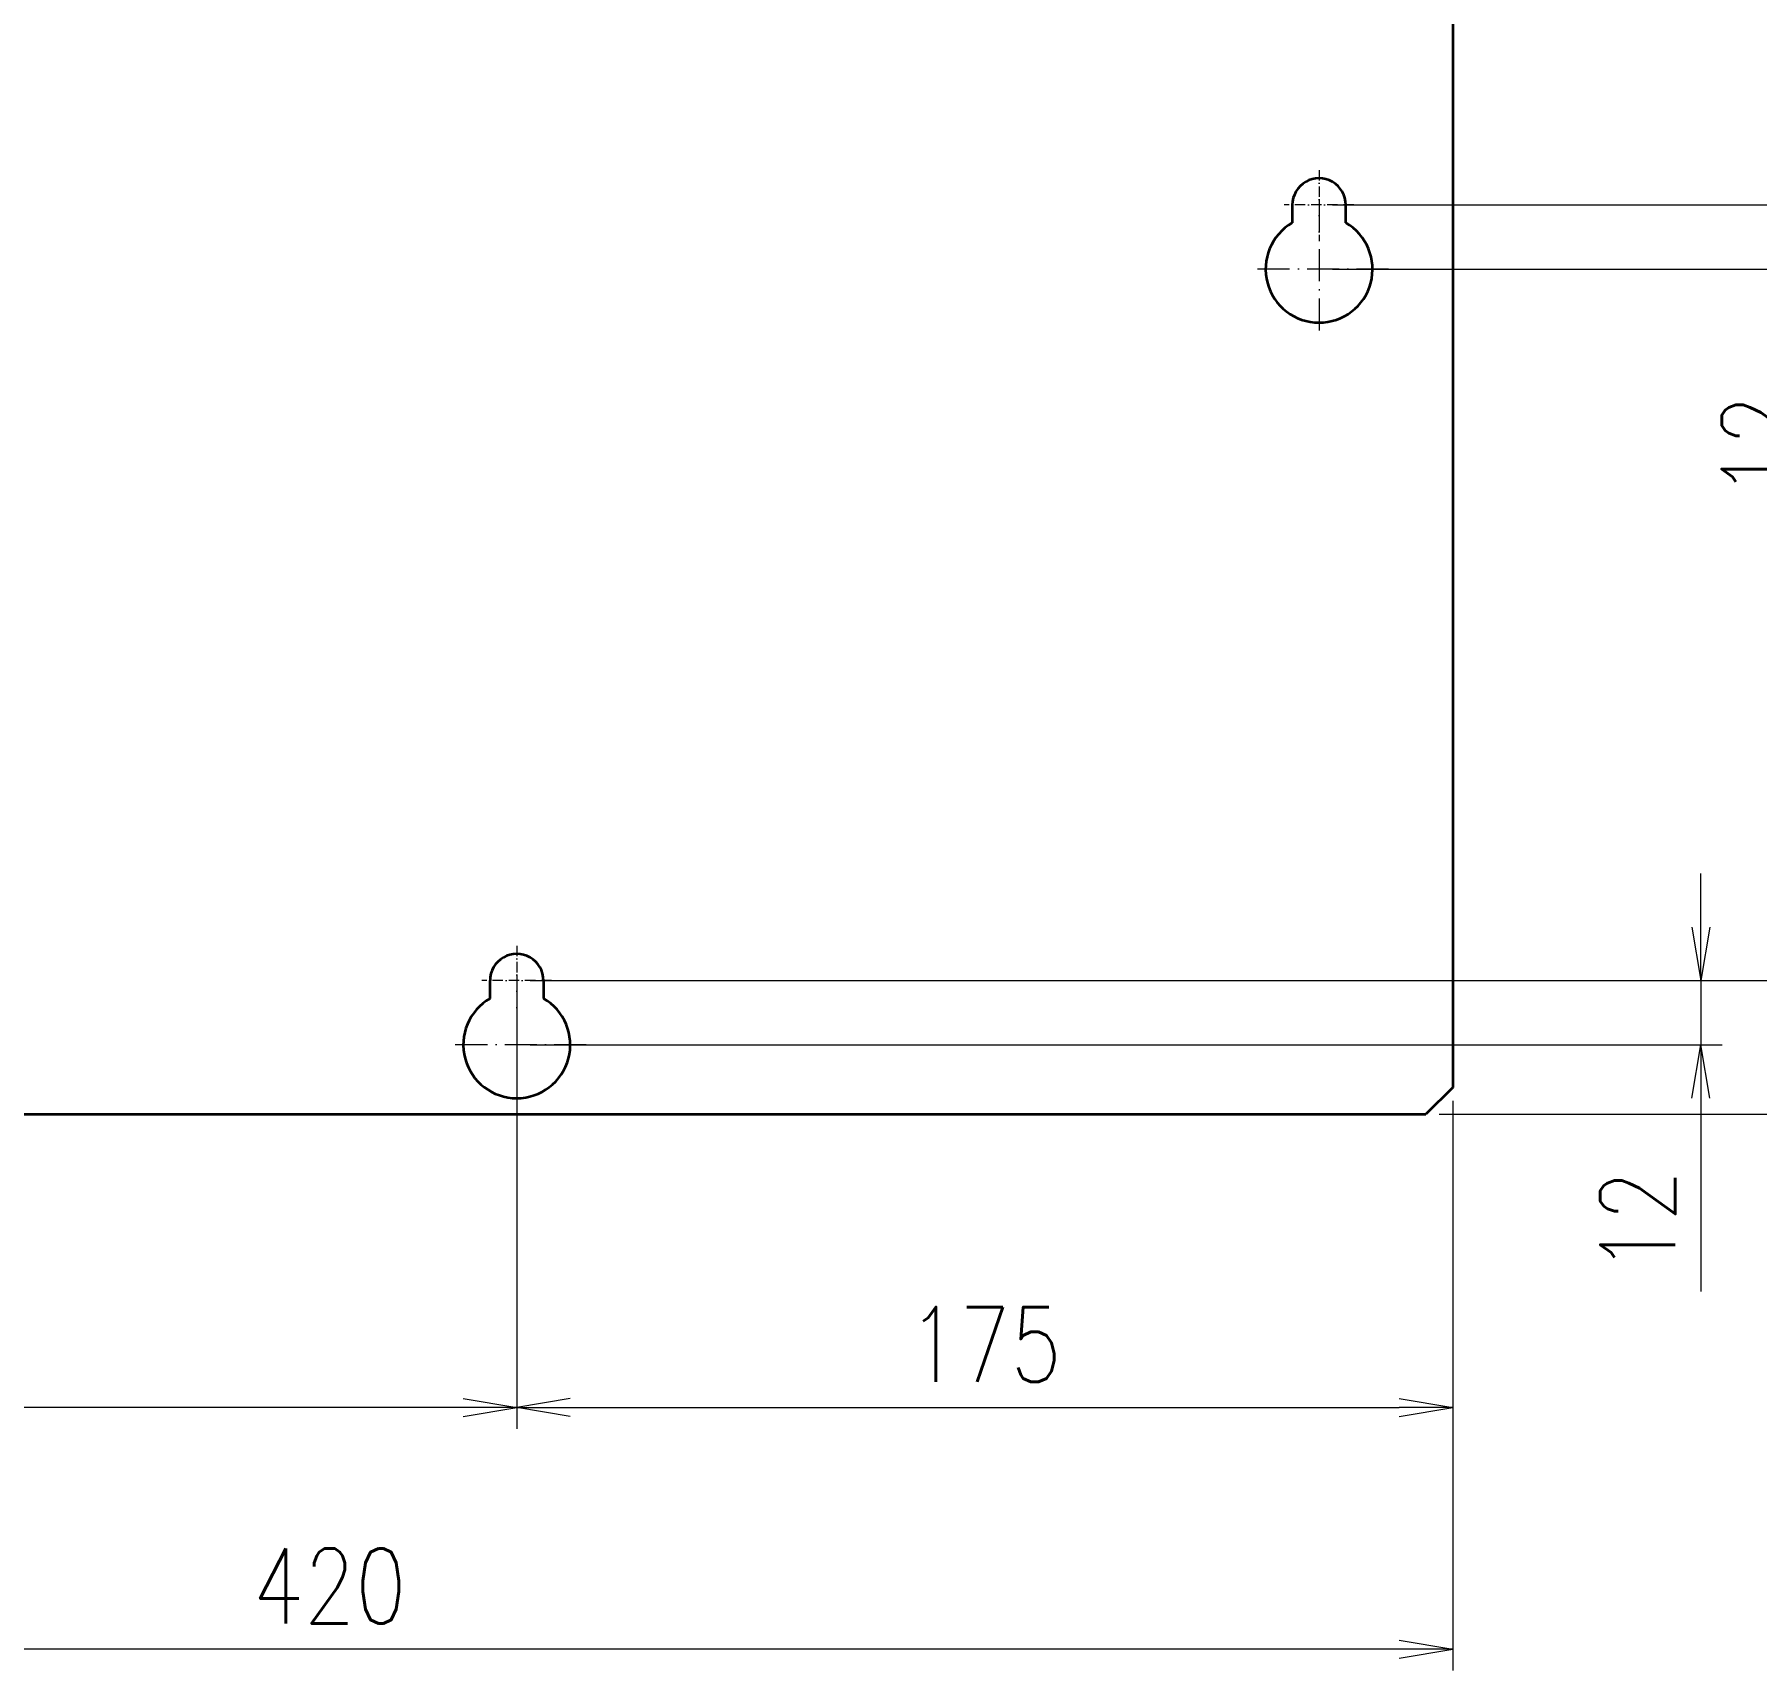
# Model space of a CAD drawing. Header units: millimetres. Extents: x 1333 to 190452, y -42879 to -5704.
# Drawn here: x 182079.7 to 182401.7, y -17471.5 to -17165.7 of the extents above; entities that cross this region are included whole.
import ezdxf

# ---------------------------------------------------------------- set-up
doc = ezdxf.new("R2010")
doc.units = ezdxf.units.MM
doc.header["$LTSCALE"] = 0.5
doc.linetypes.add('AM_ISO08W050x2', pattern=[9, 6, -0.75, 1.5, -0.75])
doc.linetypes.add('DASHDOT', pattern=[18.5, 12, -3, 0.5, -3])
doc.layers.add('中心线', color=2, linetype='AM_ISO08W050x2', lineweight=18)
doc.layers.add('标注线', color=3, linetype='Continuous', lineweight=18)
doc.styles.add('DIM', font='romans.shx', dxfattribs={"width": 0.8, "bigfont": 'bigfont.shx'})
doc.dimstyles.new('DEH 1-4', dxfattribs={"dimscale": 4, "dimtxt": 3.5, "dimasz": 2.5, "dimexe": 1, "dimexo": 0.625, "dimgap": 1.2, "dimtad": 1, "dimdsep": 46, "dimtxsty": 'DIM', "dimblk": 'OPEN', "dimcen": 0, "dimclrd": 8, "dimclre": 8, "dimclrt": 2, "dimazin": 2, "dimtfac": 0.5, "dimtmove": 0, "dimatfit": 3, "dimldrblk": 'OPEN', "dimfxl": 0, "dimtolj": 2, "dimlwd": 18, "dimlwe": 18, "dimarcsym": 0})

# ---------------------------------------------------------------- blocks, each defined once
blk = doc.blocks.new('_Open')
at = {"color": 0, "linetype": 'ByBlock', "lineweight": -2}
for p, q in [((-1, 0.167), (0, 0)), ((-1, -0.167), (0, 0)), ((0, 0), (-1, 0))]:
    blk.add_line(p, q, dxfattribs=at)
blk = doc.blocks.new('*D177')
at = {"layer": 'Defpoints', "color": 0, "transparency": 16777216}
for p in [(182339.86, -16847.53), (182526.41, -16847.53), (182339.86, -17367.53)]:
    blk.add_point(p, dxfattribs=at)
at = {"layer": '标注线', "color": 8, "lineweight": 18, "transparency": 16777216}
for p, q in [((182342.36, -16847.53), (182530.41, -16847.53)), ((182526.41, -17357.53), (182526.41, -16857.53)), ((182342.36, -17367.53), (182530.41, -17367.53))]:
    blk.add_line(p, q, dxfattribs=at)
at = {"layer": '标注线', "color": 8, "lineweight": 18, "transparency": 16777216, "xscale": 10, "yscale": 10, "zscale": 10}
for p, rotation in [((182526.41, -16847.53), 90), ((182526.41, -17367.53), 270)]:
    blk.add_blockref('_Open', p, dxfattribs=dict(at, rotation=rotation))
at = {"layer": '标注线', "color": 2, "transparency": 16777216, "insert": (182514.61, -17107.53), "char_height": 14, "attachment_point": 5, "rotation": 90, "style": 'DIM'}
blk.add_mtext('\\A2;520', dxfattribs=at)
blk = doc.blocks.new('*D196')
at = {"layer": 'Defpoints', "color": 0, "transparency": 16777216}
for p in [(182344.86, -17362.53), (181924.86, -17367.53), (181924.86, -17467.53)]:
    blk.add_point(p, dxfattribs=at)
at = {"layer": '标注线', "color": 8, "lineweight": 18, "transparency": 16777216}
for p, q in [((182344.86, -17365.03), (182344.86, -17471.53)), ((181924.86, -17370.03), (181924.86, -17471.53)), ((182334.86, -17467.53), (181934.86, -17467.53))]:
    blk.add_line(p, q, dxfattribs=at)
at = {"layer": '标注线', "color": 8, "lineweight": 18, "transparency": 16777216, "xscale": 10, "yscale": 10, "zscale": 10, "rotation": 180}
blk.add_blockref('_Open', (181924.86, -17467.53), dxfattribs=at)
at = {"layer": '标注线', "color": 8, "lineweight": 18, "transparency": 16777216, "xscale": 10, "yscale": 10, "zscale": 10}
blk.add_blockref('_Open', (182344.86, -17467.53), dxfattribs=at)
at = {"layer": '标注线', "color": 2, "transparency": 16777216, "insert": (182134.86, -17455.73), "char_height": 14, "attachment_point": 5, "style": 'DIM'}
blk.add_mtext('\\A2;420', dxfattribs=at)
blk = doc.blocks.new('*D202')
at = {"layer": 'Defpoints', "color": 0, "transparency": 16777216}
for p in [(182319.87, -16897.53), (182319.87, -17197.53), (182461.02, -17197.53)]:
    blk.add_point(p, dxfattribs=at)
at = {"layer": '标注线', "color": 8, "lineweight": 18, "transparency": 16777216}
for p, q in [((182322.37, -16897.53), (182465.02, -16897.53)), ((182461.02, -16907.53), (182461.02, -17187.53)), ((182322.37, -17197.53), (182465.02, -17197.53))]:
    blk.add_line(p, q, dxfattribs=at)
at = {"layer": '标注线', "color": 8, "lineweight": 18, "transparency": 16777216, "xscale": 10, "yscale": 10, "zscale": 10}
for p, rotation in [((182461.02, -16897.53), 90), ((182461.02, -17197.53), 270)]:
    blk.add_blockref('_Open', p, dxfattribs=dict(at, rotation=rotation))
at = {"layer": '标注线', "color": 2, "transparency": 16777216, "insert": (182449.22, -17047.53), "char_height": 14, "attachment_point": 5, "rotation": 90, "style": 'DIM'}
blk.add_mtext('\\A2;300', dxfattribs=at)
blk = doc.blocks.new('*D203')
at = {"layer": 'Defpoints', "color": 0, "transparency": 16777216}
for p in [(182319.87, -17197.53), (182169.86, -17342.53), (182461.02, -17342.53)]:
    blk.add_point(p, dxfattribs=at)
at = {"layer": '标注线', "color": 8, "lineweight": 18, "transparency": 16777216}
for p, q in [((182322.37, -17197.53), (182465.02, -17197.53)), ((182461.02, -17207.53), (182461.02, -17332.53)), ((182172.36, -17342.53), (182465.02, -17342.53))]:
    blk.add_line(p, q, dxfattribs=at)
at = {"layer": '标注线', "color": 8, "lineweight": 18, "transparency": 16777216, "xscale": 10, "yscale": 10, "zscale": 10}
for p, rotation in [((182461.02, -17197.53), 90), ((182461.02, -17342.53), 270)]:
    blk.add_blockref('_Open', p, dxfattribs=dict(at, rotation=rotation))
at = {"layer": '标注线', "color": 2, "transparency": 16777216, "insert": (182449.22, -17270.03), "char_height": 14, "attachment_point": 5, "rotation": 90, "style": 'DIM'}
blk.add_mtext('\\A2;145', dxfattribs=at)
blk = doc.blocks.new('*D205')
at = {"layer": 'Defpoints', "color": 0, "transparency": 16777216}
for p in [(182319.87, -17197.53), (182319.87, -17209.53), (182413.96, -17209.53)]:
    blk.add_point(p, dxfattribs=at)
at = {"layer": '标注线', "color": 8, "lineweight": 18, "transparency": 16777216}
for p, q in [((182413.96, -17187.53), (182413.96, -17177.53)), ((182322.37, -17197.53), (182417.96, -17197.53)), ((182413.96, -17197.53), (182413.96, -17209.53)), ((182322.37, -17209.53), (182417.96, -17209.53)), ((182413.96, -17219.53), (182413.96, -17255.67))]:
    blk.add_line(p, q, dxfattribs=at)
at = {"layer": '标注线', "color": 8, "lineweight": 18, "transparency": 16777216, "xscale": 10, "yscale": 10, "zscale": 10}
for p, rotation in [((182413.96, -17197.53), 270), ((182413.96, -17209.53), 90)]:
    blk.add_blockref('_Open', p, dxfattribs=dict(at, rotation=rotation))
at = {"layer": '标注线', "color": 2, "transparency": 16777216, "insert": (182402.16, -17242.6), "char_height": 14, "attachment_point": 5, "rotation": 90, "style": 'DIM'}
blk.add_mtext('\\A2;12', dxfattribs=at)
blk = doc.blocks.new('*D206')
at = {"layer": 'Defpoints', "color": 0, "transparency": 16777216}
for p in [(182169.86, -17342.53), (182169.86, -17354.53), (182391.26, -17354.53)]:
    blk.add_point(p, dxfattribs=at)
at = {"layer": '标注线', "color": 8, "lineweight": 18, "transparency": 16777216}
for p, q in [((182391.26, -17332.53), (182391.26, -17322.53)), ((182172.36, -17342.53), (182395.26, -17342.53)), ((182391.26, -17342.53), (182391.26, -17354.53)), ((182172.36, -17354.53), (182395.26, -17354.53)), ((182391.26, -17364.53), (182391.26, -17400.67))]:
    blk.add_line(p, q, dxfattribs=at)
at = {"layer": '标注线', "color": 8, "lineweight": 18, "transparency": 16777216, "xscale": 10, "yscale": 10, "zscale": 10}
for p, rotation in [((182391.26, -17342.53), 270), ((182391.26, -17354.53), 90)]:
    blk.add_blockref('_Open', p, dxfattribs=dict(at, rotation=rotation))
at = {"layer": '标注线', "color": 2, "transparency": 16777216, "insert": (182379.46, -17387.6), "char_height": 14, "attachment_point": 5, "rotation": 90, "style": 'DIM'}
blk.add_mtext('\\A2;12', dxfattribs=at)
blk = doc.blocks.new('*D208')
at = {"layer": 'Defpoints', "color": 0, "transparency": 16777216}
for p in [(182169.86, -17342.53), (182344.86, -17362.53), (182344.86, -17422.37)]:
    blk.add_point(p, dxfattribs=at)
at = {"layer": '标注线', "color": 8, "lineweight": 18, "transparency": 16777216}
for p, q in [((182169.86, -17345.03), (182169.86, -17426.37)), ((182344.86, -17365.03), (182344.86, -17426.37)), ((182179.86, -17422.37), (182334.86, -17422.37))]:
    blk.add_line(p, q, dxfattribs=at)
at = {"layer": '标注线', "color": 8, "lineweight": 18, "transparency": 16777216, "xscale": 10, "yscale": 10, "zscale": 10, "rotation": 180}
blk.add_blockref('_Open', (182169.86, -17422.37), dxfattribs=at)
at = {"layer": '标注线', "color": 8, "lineweight": 18, "transparency": 16777216, "xscale": 10, "yscale": 10, "zscale": 10}
blk.add_blockref('_Open', (182344.86, -17422.37), dxfattribs=at)
at = {"layer": '标注线', "color": 2, "transparency": 16777216, "insert": (182257.36, -17410.57), "char_height": 14, "attachment_point": 5, "style": 'DIM'}
blk.add_mtext('\\A2;175', dxfattribs=at)
blk = doc.blocks.new('*D209')
at = {"layer": 'Defpoints', "color": 0, "transparency": 16777216}
for p in [(181619.86, -17342.53), (182169.86, -17342.53), (181619.86, -17422.37)]:
    blk.add_point(p, dxfattribs=at)
at = {"layer": '标注线', "color": 8, "lineweight": 18, "transparency": 16777216}
for p, q in [((181619.86, -17345.03), (181619.86, -17426.37)), ((182169.86, -17345.03), (182169.86, -17426.37)), ((182159.86, -17422.37), (181629.86, -17422.37))]:
    blk.add_line(p, q, dxfattribs=at)
at = {"layer": '标注线', "color": 8, "lineweight": 18, "transparency": 16777216, "xscale": 10, "yscale": 10, "zscale": 10, "rotation": 180}
blk.add_blockref('_Open', (181619.86, -17422.37), dxfattribs=at)
at = {"layer": '标注线', "color": 8, "lineweight": 18, "transparency": 16777216, "xscale": 10, "yscale": 10, "zscale": 10}
blk.add_blockref('_Open', (182169.86, -17422.37), dxfattribs=at)
at = {"layer": '标注线', "color": 2, "transparency": 16777216, "insert": (181894.86, -17410.57), "char_height": 14, "attachment_point": 5, "style": 'DIM'}
blk.add_mtext('\\A2;550', dxfattribs=at)

msp = doc.modelspace()

# ---------------------------------------------------------------- linework, layer by layer
at = {"color": 7, "lineweight": 35}
for p, q in [((182344.86, -16852.533), (182344.86, -17362.533)), ((181924.86, -17367.533), (182339.86, -17367.533))]:
    msp.add_line(p, q, dxfattribs=at)
at = {"color": 7, "lineweight": 35, "ltscale": 0.083494}
for p, q in [((182314.873, -17197.533), (182314.873, -17200.873)), ((182324.873, -17200.873), (182324.873, -17197.533))]:
    msp.add_line(p, q, dxfattribs=at)
at = {"color": 7, "lineweight": 35, "ltscale": 0.083495}
for p, q in [((182164.86, -17345.873), (182164.86, -17342.533)), ((182174.86, -17342.533), (182174.86, -17345.873))]:
    msp.add_line(p, q, dxfattribs=at)
at = {"color": 7, "lineweight": 35, "ltscale": 0.176777}
msp.add_line((182344.86, -17362.533), (182339.86, -17367.533), dxfattribs=at)
at = {"color": 7, "lineweight": 35}
for centre, radius, start, end in [((182319.873, -17197.533), 5, 0, 180.00001), ((182319.873, -17209.533), 10, 120, 60), ((182169.86, -17342.533), 5, 0, 180.00001), ((182169.86, -17354.533), 10, 120, 60)]:
    msp.add_arc(centre, radius, start, end, dxfattribs=at)
at = {"layer": '中心线', "linetype": 'DASHDOT', "lineweight": 13, "ltscale": 0.325}
for p, q in [((182319.873, -17191.033), (182319.873, -17204.033)), ((182326.373, -17197.533), (182313.373, -17197.533)), ((182169.86, -17336.033), (182169.86, -17349.033)), ((182176.36, -17342.533), (182163.36, -17342.533))]:
    msp.add_line(p, q, dxfattribs=at)
at = {"layer": '中心线', "linetype": 'DASHDOT', "lineweight": 13}
for p, q in [((182319.873, -17196.533), (182319.873, -17222.533)), ((182332.873, -17209.533), (182306.873, -17209.533)), ((182169.86, -17341.533), (182169.86, -17367.533)), ((182182.86, -17354.533), (182156.86, -17354.533))]:
    msp.add_line(p, q, dxfattribs=at)

# ---------------------------------------------------------------- dimensions: what is measured, and where the dimension line sits
at = {"layer": '标注线'}
for base, p1, p2, picture, middle in [((182526.414, -16847.533), (182339.86, -17367.533), (182339.86, -16847.533), '*D177', (182514.614, -17107.533)), ((182461.02, -17197.533), (182319.873, -16897.533), (182319.873, -17197.533), '*D202', (182449.22, -17047.533)), ((182413.955, -17209.533), (182319.873, -17197.533), (182319.873, -17209.533), '*D205', (182402.155, -17242.6)), ((182461.02, -17342.533), (182319.873, -17197.533), (182169.86, -17342.533), '*D203', (182449.22, -17270.033)), ((182391.26, -17354.533), (182169.86, -17342.533), (182169.86, -17354.533), '*D206', (182379.46, -17387.6))]:
    dim = msp.add_linear_dim(base=base, p1=p1, p2=p2, angle=90, dimstyle='DEH 1-4', dxfattribs=at)
    dim.commit()
    dim.dimension.update_dxf_attribs({"geometry": picture, "text_midpoint": middle})
for base, p1, p2, picture, middle in [((181619.86, -17422.372), (182169.86, -17342.533), (181619.86, -17342.533), '*D209', (181894.86, -17410.572)), ((182344.86, -17422.372), (182169.86, -17342.533), (182344.86, -17362.533), '*D208', (182257.36, -17410.572)), ((181924.86, -17467.534), (182344.86, -17362.533), (181924.86, -17367.533), '*D196', (182134.86, -17455.734))]:
    dim = msp.add_linear_dim(base=base, p1=p1, p2=p2, dimstyle='DEH 1-4', dxfattribs=at)
    dim.commit()
    dim.dimension.update_dxf_attribs({"geometry": picture, "text_midpoint": middle})

doc.saveas('drawing.dxf')
